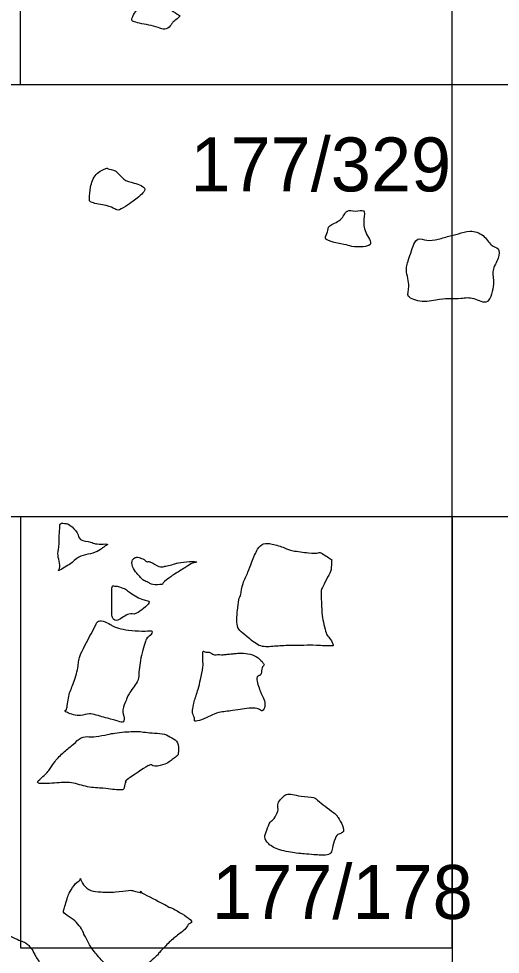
# Model space of a CAD drawing. Extents: x -290.1 to -249.4, y -285.3 to -250.8.
# Drawn here: x -272.008 to -269.777, y -274.03 to -269.694 of the extents above; entities that cross this region are included whole.
import ezdxf

# ---------------------------------------------------------------- set-up
doc = ezdxf.new("R2010")
doc.units = 0
for name, color, linetype in [('Brick', 7, 'Continuous'), ('Quadrats', 7, 'Continuous'), ('Stone_Masonry', 7, 'Continuous'), ('Unit Numbers', 7, 'Continuous')]:
    doc.layers.add(name, color=color, linetype=linetype)

msp = doc.modelspace()

# ---------------------------------------------------------------- linework, layer by layer
at = {"layer": 'Brick'}
msp.add_open_spline([(-269.8983, -270.992), (-269.8767, -270.9987), (-269.83, -271.032), (-269.8, -270.912), (-269.82, -270.862), (-269.78, -270.802), (-269.78, -270.752), (-269.82, -270.752), (-269.85, -270.692), (-269.92, -270.672), (-269.97, -270.692), (-270.02, -270.702), (-270.08, -270.722), (-270.13, -270.722), (-270.17, -270.702), (-270.2, -270.812), (-270.22, -270.852), (-270.19, -270.942), (-270.22, -270.982), (-270.14, -271.012), (-270.05, -270.992), (-270.01, -270.992), (-269.96, -270.992), (-269.92, -270.9853), (-269.8983, -270.992)], degree=3, dxfattribs=at)
at = {"layer": 'Quadrats'}
for p, q in [((-272, -270), (-280, -270)), ((-270, -272), (-270, -270)), ((-282, -272), (-270, -272)), ((-272, -272), (-272, -274)), ((-270, -272), (-270, -274)), ((-270, -272), (-260, -272)), ((-270, -274), (-270, -272)), ((-272, -274), (-270, -274)), ((-270, -274), (-270, -278))]:
    msp.add_line(p, q, dxfattribs=at)
for points in [[(-270, -270), (-272, -270), (-272, -262)], [(-262, -270), (-270, -270), (-270, -262)]]:
    msp.add_lwpolyline(points, dxfattribs=at)
at = {"layer": 'Stone_Masonry'}
for points in [[(-271.28, -269.6982), (-271.2727, -269.6923), (-271.256, -269.679), (-271.268, -269.678), (-271.315, -269.642), (-271.35, -269.624), (-271.369, -269.611), (-271.401, -269.599), (-271.42, -269.6), (-271.42, -269.59), (-271.449, -269.627), (-271.454, -269.646), (-271.479, -269.676), (-271.487, -269.704), (-271.476, -269.706), (-271.44, -269.718), (-271.393, -269.724), (-271.351, -269.738), (-271.325, -269.748), (-271.297, -269.718), (-271.3, -269.714), (-271.2873, -269.704), (-271.28, -269.6982)], [(-271.4658, -270.53), (-271.4487, -270.517), (-271.398, -270.479), (-271.479, -270.453), (-271.523, -270.444), (-271.555, -270.393), (-271.605, -270.39), (-271.591, -270.382), (-271.656, -270.409), (-271.679, -270.476), (-271.68, -270.53), (-271.683, -270.547), (-271.595, -270.558), (-271.559, -270.577), (-271.547, -270.585), (-271.501, -270.557), (-271.483, -270.543), (-271.4658, -270.53)], [(-270.4517, -270.7503), (-270.43, -270.752), (-270.35, -270.752), (-270.41, -270.682), (-270.41, -270.622), (-270.4, -270.572), (-270.45, -270.592), (-270.49, -270.572), (-270.51, -270.632), (-270.58, -270.652), (-270.57, -270.682), (-270.6, -270.712), (-270.55, -270.732), (-270.48, -270.742), (-270.4733, -270.7487), (-270.4517, -270.7503)], [(-271.7508, -272.2047), (-271.7457, -272.1997), (-271.721, -272.181), (-271.676, -272.175), (-271.631, -272.158), (-271.617, -272.142), (-271.587, -272.128), (-271.613, -272.128), (-271.658, -272.129), (-271.666, -272.119), (-271.733, -272.111), (-271.729, -272.079), (-271.775, -272.034), (-271.786, -272.035), (-271.821, -272.028), (-271.816, -272.058), (-271.819, -272.054), (-271.822, -272.122), (-271.82, -272.13), (-271.829, -272.174), (-271.821, -272.207), (-271.814, -272.246), (-271.837, -272.261), (-271.752, -272.211), (-271.756, -272.2097), (-271.7508, -272.2047)], [(-270.562, -272.1983), (-270.5717, -272.192), (-270.619, -272.16), (-270.611, -272.172), (-270.658, -272.171), (-270.749, -272.159), (-270.769, -272.148), (-270.839, -272.124), (-270.875, -272.125), (-270.9, -272.144), (-270.931, -272.216), (-270.943, -272.257), (-270.973, -272.31), (-270.978, -272.37), (-270.989, -272.377), (-270.995, -272.443), (-270.997, -272.462), (-270.999, -272.501), (-270.987, -272.53), (-270.955, -272.552), (-270.893, -272.608), (-270.833, -272.603), (-270.763, -272.598), (-270.68, -272.598), (-270.638, -272.597), (-270.542, -272.603), (-270.56, -272.596), (-270.547, -272.606), (-270.557, -272.576), (-270.578, -272.554), (-270.585, -272.539), (-270.597, -272.487), (-270.604, -272.454), (-270.606, -272.375), (-270.608, -272.339), (-270.6, -272.332), (-270.576, -272.277), (-270.557, -272.25), (-270.561, -272.198), (-270.5523, -272.2047), (-270.562, -272.1983)], [(-271.359, -272.2318), (-271.3707, -272.2273), (-271.404, -272.204), (-271.413, -272.215), (-271.424, -272.2), (-271.453, -272.189), (-271.468, -272.189), (-271.487, -272.203), (-271.48, -272.243), (-271.454, -272.271), (-271.44, -272.288), (-271.426, -272.3), (-271.401, -272.308), (-271.396, -272.318), (-271.333, -272.316), (-271.35, -272.314), (-271.297, -272.274), (-271.286, -272.268), (-271.228, -272.232), (-271.205, -272.215), (-271.17, -272.211), (-271.214, -272.207), (-271.278, -272.216), (-271.278, -272.219), (-271.319, -272.23), (-271.334, -272.231), (-271.3473, -272.2363), (-271.359, -272.2318)], [(-271.4622, -272.4492), (-271.444, -272.4407), (-271.38, -272.388), (-271.434, -272.393), (-271.506, -272.344), (-271.514, -272.336), (-271.553, -272.322), (-271.56, -272.326), (-271.577, -272.317), (-271.577, -272.348), (-271.577, -272.366), (-271.577, -272.407), (-271.577, -272.466), (-271.572, -272.473), (-271.557, -272.493), (-271.489, -272.439), (-271.4803, -272.4577), (-271.4622, -272.4492)], [(-271.4968, -272.8222), (-271.4873, -272.8073), (-271.45, -272.76), (-271.454, -272.735), (-271.446, -272.69), (-271.442, -272.645), (-271.424, -272.595), (-271.419, -272.564), (-271.398, -272.555), (-271.383, -272.526), (-271.416, -272.534), (-271.489, -272.529), (-271.536, -272.522), (-271.577, -272.508), (-271.583, -272.499), (-271.631, -272.479), (-271.647, -272.49), (-271.655, -272.515), (-271.734, -272.654), (-271.728, -272.683), (-271.752, -272.776), (-271.777, -272.819), (-271.786, -272.904), (-271.79, -272.894), (-271.799, -272.908), (-271.711, -272.932), (-271.69, -272.906), (-271.61, -272.934), (-271.553, -272.945), (-271.525, -272.961), (-271.516, -272.936), (-271.532, -272.898), (-271.507, -272.849), (-271.5063, -272.837), (-271.4968, -272.8222)], [(-270.9252, -272.6417), (-270.9513, -272.632), (-271.018, -272.636), (-271.015, -272.637), (-271.047, -272.639), (-271.055, -272.642), (-271.101, -272.64), (-271.101, -272.645), (-271.126, -272.626), (-271.147, -272.632), (-271.157, -272.616), (-271.155, -272.672), (-271.152, -272.691), (-271.168, -272.762), (-271.174, -272.795), (-271.199, -272.868), (-271.199, -272.881), (-271.206, -272.914), (-271.19, -272.936), (-271.198, -272.953), (-271.163, -272.945), (-271.117, -272.924), (-271.088, -272.908), (-271.012, -272.9), (-270.973, -272.894), (-270.928, -272.887), (-270.895, -272.89), (-270.88, -272.909), (-270.864, -272.88), (-270.87, -272.846), (-270.888, -272.817), (-270.913, -272.739), (-270.886, -272.739), (-270.884, -272.727), (-270.881, -272.69), (-270.861, -272.694), (-270.899, -272.6513), (-270.9252, -272.6417)], [(-271.5008, -273.2172), (-271.48, -273.2013), (-271.382, -273.136), (-271.398, -273.163), (-271.335, -273.153), (-271.309, -273.138), (-271.295, -273.124), (-271.27, -273.11), (-271.268, -273.096), (-271.266, -273.044), (-271.3, -273.026), (-271.33, -273.007), (-271.38, -273.005), (-271.424, -273.001), (-271.451, -272.996), (-271.489, -272.998), (-271.527, -272.999), (-271.578, -273.007), (-271.587, -273.009), (-271.657, -273.024), (-271.68, -273.021), (-271.72, -273.02), (-271.753, -273.057), (-271.797, -273.089), (-271.845, -273.138), (-271.861, -273.173), (-271.901, -273.212), (-271.94, -273.243), (-271.839, -273.236), (-271.762, -273.229), (-271.692, -273.258), (-271.61, -273.259), (-271.575, -273.267), (-271.533, -273.267), (-271.521, -273.271), (-271.514, -273.227), (-271.507, -273.231), (-271.5217, -273.233), (-271.5008, -273.2172)], [(-270.5433, -273.3772), (-270.5593, -273.3647), (-270.634, -273.312), (-270.628, -273.303), (-270.707, -273.298), (-270.739, -273.287), (-270.77, -273.286), (-270.783, -273.301), (-270.808, -273.323), (-270.809, -273.351), (-270.803, -273.359), (-270.826, -273.407), (-270.843, -273.411), (-270.859, -273.457), (-270.873, -273.485), (-270.855, -273.519), (-270.806, -273.547), (-270.71, -273.564), (-270.691, -273.563), (-270.636, -273.569), (-270.61, -273.57), (-270.577, -273.572), (-270.556, -273.556), (-270.554, -273.532), (-270.539, -273.477), (-270.519, -273.471), (-270.504, -273.464), (-270.5, -273.45), (-270.525, -273.395), (-270.538, -273.387), (-270.5273, -273.3897), (-270.5433, -273.3772)], [(-271.3392, -273.7953), (-271.36, -273.7847), (-271.468, -273.73), (-271.427, -273.745), (-271.452, -273.743), (-271.479, -273.735), (-271.49, -273.731), (-271.56, -273.743), (-271.63, -273.741), (-271.676, -273.738), (-271.711, -273.71), (-271.724, -273.671), (-271.721, -273.688), (-271.744, -273.695), (-271.774, -273.745), (-271.781, -273.761), (-271.793, -273.802), (-271.799, -273.825), (-271.805, -273.837), (-271.763, -273.861), (-271.732, -273.889), (-271.711, -273.921), (-271.707, -273.936), (-271.672, -274), (-271.665, -274.009), (-271.609, -274.076), (-271.593, -274.087), (-271.558, -274.126), (-271.504, -274.165), (-271.503, -274.197), (-271.431, -274.125), (-271.444, -274.1), (-271.429, -274.092), (-271.349, -274.018), (-271.37, -274.034), (-271.332, -273.996), (-271.29, -273.952), (-271.242, -273.921), (-271.222, -273.894), (-271.225, -273.889), (-271.186, -273.879), (-271.316, -273.804), (-271.296, -273.82), (-271.343, -273.794), (-271.3183, -273.806), (-271.3392, -273.7953)], [(-271.8845, -274.1192), (-271.888, -274.111), (-271.896, -274.097), (-271.909, -274.073), (-271.922, -274.051), (-271.935, -274.03), (-271.943, -274.011), (-271.954, -273.997), (-271.968, -273.981), (-271.985, -273.972), (-272.015, -273.962), (-272.051, -273.941), (-272.103, -273.937), (-272.183, -273.92), (-272.201, -273.921), (-272.266, -273.915), (-272.311, -273.951), (-272.337, -273.995), (-272.344, -274.004), (-272.351, -274.054), (-272.332, -274.097), (-272.329, -274.168), (-272.333, -274.261), (-272.35, -274.288), (-272.392, -274.351), (-272.434, -274.384), (-272.47, -274.41), (-272.499, -274.49), (-272.511, -274.515), (-272.505, -274.553), (-272.488, -274.567), (-272.418, -274.592), (-272.365, -274.618), (-272.304, -274.655), (-272.255, -274.68), (-272.183, -274.734), (-272.161, -274.764), (-272.109, -274.831), (-272.116, -274.85), (-272.033, -274.876), (-272, -274.91), (-271.968, -274.92), (-271.887, -274.928), (-271.834, -274.917), (-271.793, -274.931), (-271.734, -274.879), (-271.736, -274.82), (-271.708, -274.759), (-271.699, -274.751), (-271.683, -274.666), (-271.678, -274.643), (-271.679, -274.615), (-271.692, -274.606), (-271.705, -274.524), (-271.809, -274.518), (-271.866, -274.492), (-271.918, -274.465), (-271.909, -274.419), (-271.929, -274.415), (-271.897, -274.351), (-271.891, -274.342), (-271.86, -274.274), (-271.865, -274.258), (-271.857, -274.244), (-271.853, -274.208), (-271.86, -274.187), (-271.865, -274.164), (-271.875, -274.146), (-271.881, -274.1273), (-271.8845, -274.1192)]]:
    msp.add_open_spline(points, degree=3, dxfattribs=at)

# ---------------------------------------------------------------- texts
at = {"layer": 'Unit Numbers'}
for s, p in [('177/329', (-271.2128, -270.494)), ('177/178', (-271.1128, -273.866))]:
    msp.add_text(s, height=0.25, dxfattribs=at).set_placement(p)

doc.saveas('drawing.dxf')
